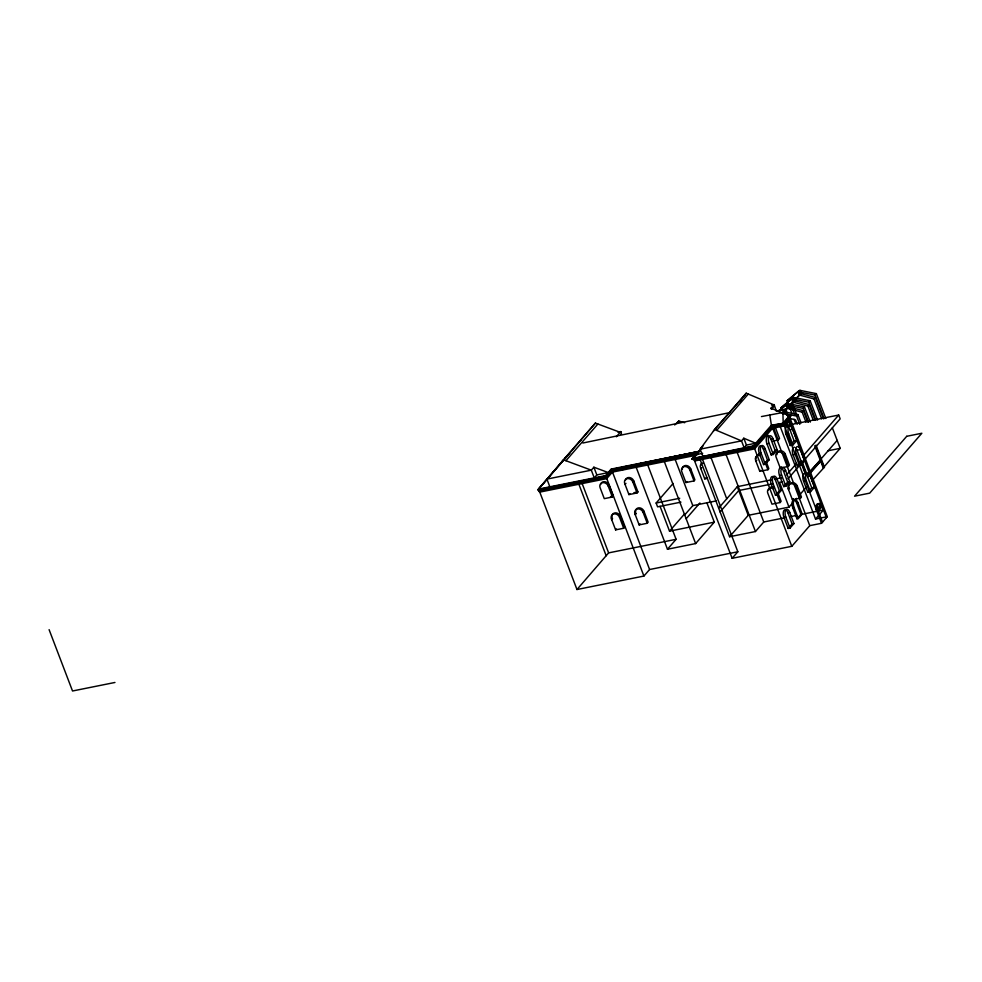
<?xml version="1.0" encoding="UTF-8"?>
<svg xmlns="http://www.w3.org/2000/svg" width="982" height="982" viewBox="0 0 982 982"><rect width="100%" height="100%" fill="white"/><g stroke="black" fill="none" stroke-linecap="round" stroke-linejoin="round"><path stroke-width="1.47" d="M538.087 489.674L563.435 459.797L591.311 470.169L594.257 477.878L596.823 474.92L608.361 472.6L611.479 469.015L612.24 470.12L606.545 476.651L538.345 490.374L538.087 489.674L606.287 475.963L611.97 469.421L699.479 451.315L692.261 459.416L691.991 458.717L697.686 452.186M773.926 404.866L746.21 393.193L714.577 429.527L700.141 449.179L702.793 456.041M701.467 448.013L696.68 454.531L702.682 453.328M739.949 401.724L741.668 399.392M743.374 397.047L746.21 393.193M565.276 458.164L581.332 439.519M580.693 440.255L595.399 423.095L620.182 432.313M567.817 455.255L538.615 489.073L576.974 589.519L643.91 576.053L649.605 569.523L737.838 551.774L702.277 458.655M576.974 589.519L608.631 552.878L676.107 539.302L647.666 464.817M774.356 405.996L771.447 409.347L771.005 408.205L774.135 404.621L776.381 411.286M561.962 461.528L595.399 423.095M570.272 452.432L538.308 489.134L605.55 475.607L606.545 476.651M538.345 490.374L606.127 476.454L611.823 469.912L612.142 470.746L606.446 477.289L538.971 490.853L538.652 490.03M538.971 490.853L606.262 477.191L611.958 470.66L698.251 453.303M565.939 460.718L597.891 424.015M616.291 436.781L620.82 431.577L621.508 433.369L620.87 434.105M608.361 472.6L593.877 467.211L591.311 470.169L546.913 479.093L549.846 486.814M605.55 475.607L611.246 469.065L699.479 451.315L638.288 463.983M608.189 486.041A4.677 3.891 41 0 0 602.543 482.69A4.677 3.891 41 0 0 600.088 487.673L604.274 498.647L612.375 497.015L608.189 486.041L609.024 485.083A4.677 3.891 41 0 0 604.482 481.671A4.677 3.891 41 0 0 600.665 484.519M612.375 497.015L613.21 496.057L609.024 485.083M676.807 423.303L678.795 421.033L684.663 422.726M625.043 484.408L625.951 483.365M632.85 481.99A4.677 3.891 41 0 0 627.203 478.639A4.677 3.891 41 0 0 624.748 483.623L628.934 494.597L637.036 492.964L632.85 481.99L633.758 480.947A4.677 3.891 41 0 0 629.216 477.522A4.677 3.891 41 0 0 625.399 480.382M628.934 494.597L629.843 493.553M612.007 516.802A4.677 3.891 41 0 1 615.284 512.862A4.677 3.891 41 0 1 620.391 516.274L624.577 527.248L623.705 528.255L615.604 529.875L611.418 518.913L612.289 517.907M611.712 519.699L612.584 518.692M637.036 492.964L637.944 491.921L633.758 480.947M623.705 528.255L619.519 517.281L620.391 516.274M615.604 529.875L616.475 528.881M635.599 511.782A4.677 3.891 41 0 1 638.877 507.829A4.677 3.891 41 0 1 643.971 511.254L648.157 522.228L647.261 523.271L639.147 524.904L634.961 513.93L635.87 512.886M635.268 514.715L636.176 513.672M713.46 431.037L745.092 394.703M647.261 523.271L643.063 512.297L643.971 511.254M703.063 445.84L700.141 449.179L741.496 440.869L743.804 438.218L755.723 443.226L746.443 445.092L744.135 447.743L741.496 440.869L714.577 429.527M716.651 430.398L748.284 394.064M696.128 455.648L698.03 453.475M680.943 502.146L657.584 506.847L656.123 503.017L673.149 483.463M639.147 524.904L640.055 523.86M689.843 469.936A4.677 3.891 41 0 0 684.196 466.585A4.677 3.891 41 0 0 681.741 471.569L685.927 482.543L694.029 480.91L689.843 469.936L690.727 468.917A4.677 3.891 41 0 0 685.632 465.493A4.677 3.891 41 0 0 682.355 469.445M685.927 482.543L686.823 481.524M700.866 468.696L701.7 467.751M694.029 480.91L694.925 479.891L690.727 468.917M703.026 462.939A4.677 3.891 41 0 0 700.571 467.911L704.757 478.885L705.592 477.927M660.064 506.344L669.528 531.152L684.589 513.868M684.699 514.936L692.813 505.62L716.418 500.869M810.297 422.1L804.479 406.892L788.178 403.627L787.061 400.828L799.336 390.529L800.22 392.837M686.16 518.766L699.896 502.98M779.598 410.55L787.478 403.786L778.677 410.844M793.149 397.636L780.874 407.935L793.149 397.636L794.463 401.086L785.575 409.875M787.061 400.828L799.336 390.529M806.001 422.174L802.196 412.231L788.19 408.5L786.889 405.1L788.178 403.627M813.292 420.284L807.879 406.082L793.861 402.362L792.56 398.95L793.849 397.477L810.162 400.742L817.552 420.1M821.652 418.848L814.066 398.974L800.048 395.243L798.747 391.843L800.035 390.37L816.349 393.635L825.85 418.516M784.164 423.893L790.976 416.061L790.706 415.361L783.894 423.193L772.147 425.562L754.164 446.209L691.991 458.717L753.427 445.853L771.41 425.206L783.894 423.193L784.164 423.893L772.417 426.249L754.139 447.448L694.053 459.539L732.142 558.304L791.787 546.311L809.769 525.652L821.529 523.296L827.286 516.679L789.823 417.608L783.882 424.433L772.134 426.789L809.769 525.652M785.649 410.059L785.33 409.224L782.138 412.894L771.005 408.205M783.55 412.452L786.312 409.298L782.899 414.208M757.012 443.263L771.999 426.053L783.746 423.684L789.958 416.552L790.277 417.387L784.066 424.519L772.306 426.888L754.323 447.534L693.599 459.748L693.28 458.925L754.004 446.7L754.323 447.534M782.985 413.422L786.57 409.985M788.792 407.235L787.503 408.708L786.189 405.259M790.67 403.811L800.649 393.978L797.396 397.121M783.305 414.257L786.177 410.967L785.858 410.132M788.19 408.5L789.467 407.027L803.485 410.758L807.83 422.113M793.861 402.362L795.15 400.877L793.849 397.477M800.048 395.243L801.337 393.77L800.035 390.37M636.287 467.579L667.465 549.233L676.107 539.302M778.26 439.997L774.074 429.024L775.375 427.526L779.561 438.5L778.26 439.997L772.859 441.09M787.773 415.963L790.706 415.361L788.927 416.233L783.17 422.837L782.912 412.501L761.455 416.564M821.529 523.296L784.323 425.881L790.08 419.277M755.907 461.172L756.852 460.092M784.741 413.692L796.611 416.061L797.887 414.588L801.054 422.886M786.889 405.1L803.202 408.365L804.479 406.892M792.56 398.95L808.873 402.215L810.162 400.742M798.747 391.843L815.06 395.108L816.349 393.635M718.64 508.111L737.286 486.691L771.287 479.854M802.196 412.231L803.485 410.758M807.879 406.082L809.156 404.609L795.15 400.877M814.066 398.974L815.355 397.501L801.337 393.77M720.101 511.929L738.746 490.521L773.141 483.77A5.45 2.541 78.6 0 1 773.276 476.626A5.45 2.541 78.6 0 1 777.118 479.204L781.304 490.386L777.388 494.879L775.498 495.259L771.251 484.151A5.45 2.541 78.6 0 1 771.386 477.007A5.45 2.541 78.6 0 1 775.228 479.584L779.413 490.767L775.498 495.259M771.189 454.912L775.105 450.419L777.228 449.989L773.043 438.807A5.45 2.541 78.6 0 0 769.201 436.229A5.45 2.541 78.6 0 0 769.066 443.373L773.313 454.482L771.189 454.912L766.954 443.803A5.45 2.541 78.6 0 1 767.077 436.659A5.45 2.541 78.6 0 1 770.919 439.236L775.105 450.419M763.566 464.584L767.482 460.092L769.237 459.736L765.052 448.565A5.45 2.541 78.6 0 0 761.21 445.975A5.45 2.541 78.6 0 0 761.075 453.119L765.322 464.228L763.566 464.584L759.319 453.475A5.45 2.541 78.6 0 1 759.454 446.331A5.45 2.541 78.6 0 1 763.296 448.909L767.482 460.092M667.465 549.233L695.637 543.574L714.282 522.154L706.905 502.858M773.313 454.482L777.228 449.989M765.322 464.228L769.237 459.736M760.313 455.562A4.677 3.891 41 0 0 755.612 460.386L759.798 471.36L760.743 470.268M759.798 471.36L767.899 469.727L768.845 468.647L766.23 461.786M790.264 445.497L794.18 440.992L796.881 440.452L792.695 429.281A5.45 2.541 78.6 0 0 788.853 426.704A5.45 2.541 78.6 0 0 788.718 433.835L792.965 444.944L790.264 445.497L786.017 434.388A5.45 2.541 78.6 0 1 786.152 427.244A5.45 2.541 78.6 0 1 789.994 429.821L794.18 440.992M792.965 444.944L796.881 440.452M784.176 455.439A4.677 3.891 41 0 0 778.53 452.088A4.677 3.891 41 0 0 776.075 457.072L780.26 468.046L788.362 466.413L784.176 455.439L785.293 454.163A4.677 3.891 41 0 0 780.187 450.738A4.677 3.891 41 0 0 776.909 454.678M780.26 468.046L781.377 466.757M788.362 466.413L789.479 465.137L785.293 454.163M700.031 459.392L729.577 536.737L748.223 515.329L789 507.117L792.842 502.71M786.607 474.871L796.623 463.369M802.638 456.47L838.702 415.042L840.162 418.872L804.086 460.288M797.323 465.934L801.238 461.442L804.565 460.779L800.379 449.596A5.45 2.541 78.6 0 0 796.537 447.019A5.45 2.541 78.6 0 0 796.414 454.163L800.649 465.272L797.323 465.934L793.075 454.826A5.45 2.541 78.6 0 1 794.45 447.203M788.067 478.7L802.085 462.596M800.649 465.272L804.565 460.779M783.759 486.63L787.674 482.125L789.786 481.708L785.6 470.525A5.45 2.541 78.6 0 0 781.758 467.948A5.45 2.541 78.6 0 0 781.635 475.092L785.87 486.2L783.759 486.63L779.512 475.509A5.45 2.541 78.6 0 1 779.647 468.377A5.45 2.541 78.6 0 1 783.489 470.955L787.674 482.125M785.87 486.2L789.786 481.708M789.233 484.519A4.677 3.891 41 0 1 793.296 482.727A4.677 3.891 41 0 1 797.274 486.065L801.459 497.039L800.514 498.132L792.413 499.752L788.227 488.791L789.172 487.698M788.521 489.576L789.467 488.484M773.583 488.864A4.677 3.891 41 0 0 768.832 488.84A4.677 3.891 41 0 0 767.801 493.197L771.987 504.171L780.089 502.538L781.132 501.348L777.99 493.111M732.142 558.304L737.838 551.774M729.577 536.737L755.453 531.532L763.763 521.994L784.643 517.796M800.514 498.132L796.328 487.158L797.274 486.065M807.425 474.159L820.817 459.515L808.198 473.999M820.633 459.38L837.167 440.402M808.8 474.085L821.21 460.546L808.591 475.043M792.413 499.752L793.358 498.672M794.757 500.513L796.684 498.304M799.557 495.002L806.283 487.281M811.537 481.254L824.426 467.162L816.005 445.116M815.797 446.724L823.665 467.322L840.187 448.332L832.355 427.821M807.818 492.313L811.733 487.821L814.434 487.268L810.248 476.098A5.45 2.541 78.6 0 0 806.406 473.52A5.45 2.541 78.6 0 0 806.271 480.664L810.518 491.773L807.818 492.313L803.571 481.205A5.45 2.541 78.6 0 1 803.706 474.06A5.45 2.541 78.6 0 1 807.548 476.638L811.733 487.821M810.518 491.773L814.434 487.268M788.178 528.451L792.093 523.958L793.947 523.59L789.761 512.42A5.45 2.541 78.6 0 0 785.919 509.83A5.45 2.541 78.6 0 0 785.784 516.974L790.031 528.083L788.178 528.451L783.943 517.342A5.45 2.541 78.6 0 1 784.066 510.21A5.45 2.541 78.6 0 1 787.908 512.788L792.093 523.958M796.979 518.815L800.895 514.322L802.196 514.065L798.01 502.882A5.45 2.541 78.6 0 0 794.168 500.304A5.45 2.541 78.6 0 0 794.045 507.448L798.292 518.557L796.979 518.815L792.744 507.706A5.45 2.541 78.6 0 1 792.867 500.562A5.45 2.541 78.6 0 1 796.709 503.152L800.895 514.322M790.031 528.083L793.947 523.59M798.292 518.557L802.196 514.065M822.511 522.166L817.846 509.719A5.45 2.541 78.6 0 1 818.399 503.913A5.45 2.541 78.6 0 1 821.688 505.313L817.846 509.719L816.361 510.014L820.203 505.607L821.688 505.313L826.427 517.674M818.337 510.971L822.241 506.491M779.978 425.93L815.526 519.048L823.407 510.002L788.951 419.756M789.037 406.315L793.382 402.129M674.671 424.961L678.795 421.033L679.262 422.272M582.829 443.017L729.982 412.563M611.43 469.543L615.898 468.61M623.361 467.064L626.344 466.45M617.899 432.166L620.82 431.577M771.582 405.136L774.135 404.621M776.504 410.992L785.33 409.224M777.818 411.004L786.312 409.298M786.177 410.967L786.214 412.587L785.71 410.918M838.702 415.042L772.576 428.25L754.593 448.897L694.949 460.902M789.994 429.821L792.695 429.281M786.017 434.388L788.718 433.835M613.32 469.617L697.478 452.69M612.24 470.12L697.957 452.874M612.142 470.746L697.785 453.524M770.919 439.236L773.043 438.807M618.574 470.366L625.325 469.003M696.152 455.267L612.412 472.109L606.716 478.651L539.474 492.178M766.954 443.803L769.066 443.373M692.261 459.416L754.422 446.908L753.427 445.853M763.296 448.909L765.052 448.565M759.319 453.475L761.075 453.119M795.85 448.148A5.45 2.541 78.6 0 1 797.053 450.272L800.379 449.596M793.075 454.826L796.414 454.163M828.133 450.763L840.187 448.332M610.509 496.597L613.21 496.057M633.893 492.731L637.944 491.921M704.757 478.885L707.457 478.344M783.489 470.955L785.6 470.525M779.512 475.509L781.635 475.092M823.665 467.322L824.426 467.162M656.123 503.017L679.728 498.267M775.731 478.958L781.635 477.768M775.228 479.584L777.118 479.204M807.548 476.638L810.248 476.098M782.138 481.794L779.536 482.309L789 507.117M803.571 481.205L806.271 480.664M779.413 490.767L781.304 490.386M796.709 503.152L798.01 502.882M669.528 531.152L714.282 522.154M792.744 507.706L794.045 507.448M787.908 512.788L789.761 512.42M783.943 517.342L785.784 516.974M790.596 516.593L796.562 515.403M801.042 514.494L823.407 510.002M815.526 519.048L827.286 516.679M114.955 682.465L72.521 690.997L49.1 629.658M784.544 411.912L797.887 414.588M788.607 418.062L795.604 419.928L797.237 424.187M782.912 412.501L788.927 416.233M539.106 490.705L539.781 492.117M815.06 395.108L824.033 418.614M815.355 397.501L823.481 418.798M808.873 402.215L815.735 420.198M809.156 404.609L815.121 420.222M798.047 392.014L799.373 395.464M803.202 408.365L808.481 422.186M815.526 445.681L823.947 467.714M814.765 445.828L820.044 459.662M820.449 460.705L823.186 467.874M791.86 399.122L793.174 402.571M791.958 402.338L796.709 414.785M796.611 416.061L799.778 424.359M791.197 405.198L794.904 414.883M788.607 404.756L791.922 413.557M794.082 419.204L795.702 423.451M786.3 410.832L787.355 413.594M788.939 417.743L791.578 424.654M785.44 410.562L787.306 415.46M788.178 420.603L790.289 426.139M802.466 462.669L806.701 473.741M802.024 463.148L806.234 474.171M786.275 422.076L787.895 426.311M801.705 462.817L805.927 473.889M801.263 463.308L805.473 474.331M783.746 423.684L784.066 424.519M772.417 426.249L771.41 425.206L769.814 415.128M771.999 426.053L772.306 426.888M767.237 433.995L768.219 436.536M765.285 462.866L767.899 469.727M773.141 483.77L777.388 494.879M776.946 494.314L780.089 502.538M791.787 546.311L754.139 447.448M743.804 438.218L746.443 445.092M736.954 451.806L763.763 521.994M725.919 454.175L755.453 531.532M737.286 486.691L748.223 515.329M710.882 457.244L726.754 498.795M675.297 459.772L692.813 505.62M663.906 460.484L695.637 543.574M649.605 569.523L611.958 470.66M606.127 476.454L606.446 477.289M643.91 576.053L606.262 477.191M593.877 467.211L596.823 474.92M581.823 482.69L608.631 552.878M578.815 484.077L606.164 555.702M797.053 450.272L801.238 461.442M783.882 424.433L784.323 425.881M756.287 458.189A4.677 3.891 41 0 1 760.117 454.249M788.89 486.593A4.677 3.891 41 0 1 788.914 485.513M768.587 489.809A4.677 3.891 41 0 1 773.534 487.17M788.227 488.791A4.677 3.891 41 0 1 790.682 483.807A4.677 3.891 41 0 1 796.328 487.158M773.521 427.98A4.677 3.891 41 0 1 774.074 429.024M634.961 513.93A4.677 3.891 41 0 1 637.428 508.946A4.677 3.891 41 0 1 643.063 512.297M611.418 518.913A4.677 3.891 41 0 1 613.873 513.93A4.677 3.891 41 0 1 619.519 517.281M701.148 464.768A4.677 3.891 41 0 1 701.467 463.774M816.361 510.014A5.45 2.541 78.6 0 1 816.914 504.208A5.45 2.541 78.6 0 1 820.203 505.607M906.73 436.29L854.573 496.18L869.696 493.148L921.853 433.246L906.73 436.29"/></g></svg>
